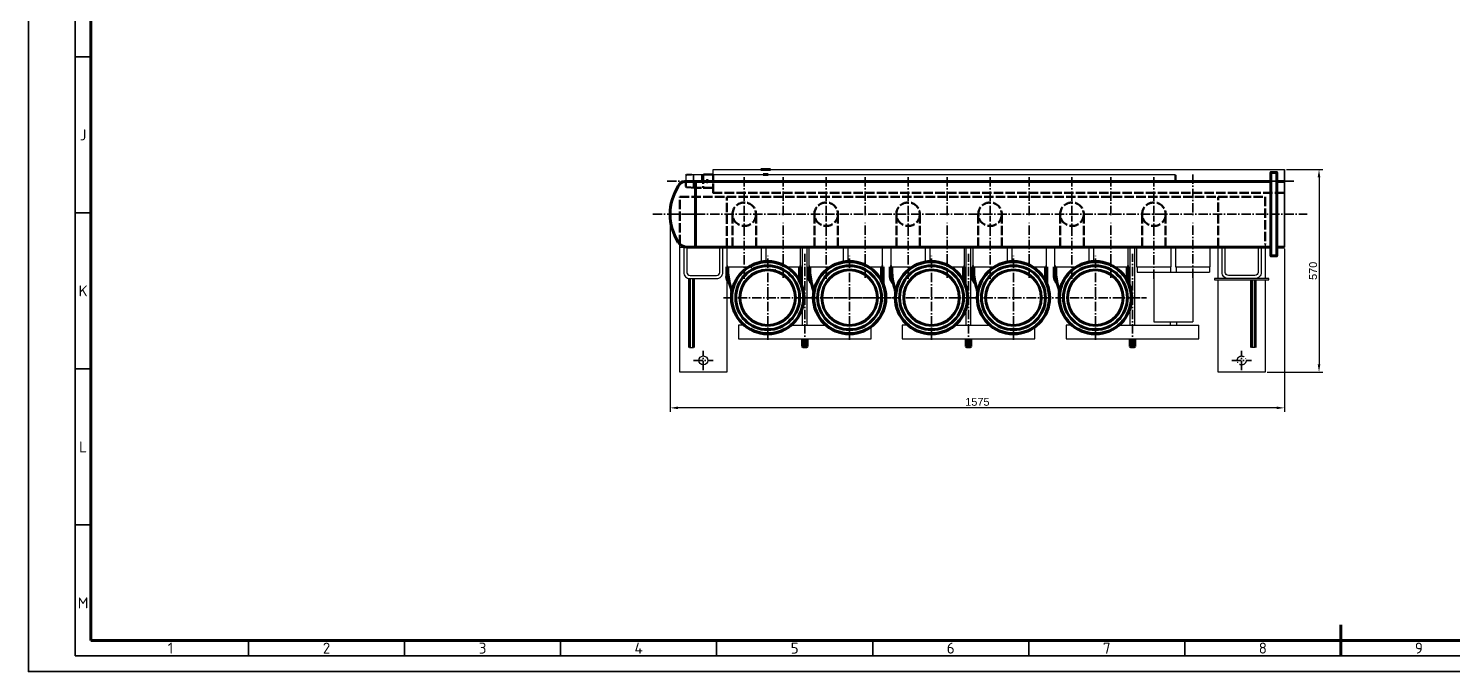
# Model space of a CAD drawing. Header units: millimetres. Extents: x 3186 to 4027, y 1197 to 1791.
# Drawn here: x 3186.3 to 3642.6, y 1197.1 to 1403.2 of the extents above; entities that cross this region are included whole.
import ezdxf

# ---------------------------------------------------------------- set-up
doc = ezdxf.new("R2010")
doc.units = ezdxf.units.MM
doc.header["$LTSCALE"] = 0.25
for name, pattern in [('ACAD_ISO02W100', [15, 12, -3]), ('ACAD_ISO08W100', [36, 24, -3, 6, -3]), ('ACAD_ISO10W100', [18, 12, -3, 0, -3]), ('DASHED', [0.75, 0.5, -0.25])]:
    doc.linetypes.add(name, pattern=pattern)
for name, color, linetype in [('AHL-CON-70', 7, 'Continuous'), ('AHL-DAS-35', 3, 'DASHED'), ('GEOM1', 7, 'Continuous')]:
    doc.layers.add(name, color=color, linetype=linetype)
for name, color, linetype, lineweight in [('Chu cai', 90, 'Continuous', 25), ('Khung dam', 30, 'Continuous', 70), ('Khung nhat', 130, 'Continuous', 35), ('KHUNGMANH', 4, 'Continuous', 35), ('KICH THUOC', 1, 'Continuous', 25), ('M_EQUIP_E3', 3, 'Continuous', 35), ('M_EQUIP_E5', 2, 'ACAD_ISO02W100', 50), ('M_EQUIP_E7', 7, 'Continuous', 70), ('Visible Edges', 7, 'Continuous', 50)]:
    doc.layers.add(name, color=color, linetype=linetype, lineweight=lineweight)
doc.styles.get("Standard").update_dxf_attribs({"font": 'arial.ttf'})
doc.styles.add('style1', font='isocpeur.ttf', dxfattribs={"height": 3.5})
doc.dimstyles.new('ISO 25', dxfattribs={"dimtxt": 2.5, "dimasz": 2.5, "dimexe": 1.25, "dimexo": 0.625, "dimtad": 2, "dimtoh": 1, "dimdec": 0, "dimzin": 0, "dimdsep": 46, "dimtxsty": 'Standard', "dimcen": 2.5, "dimadec": 0, "dimazin": 0, "dimtfac": 1, "dimtdec": 0, "dimtofl": 0, "dimtmove": 0, "dimatfit": 3, "dimfxl": 1, "dimtolj": 1, "dimtzin": 0, "dimarcsym": 0})

# ---------------------------------------------------------------- blocks, each defined once
blk = doc.blocks.new('*D507')
at = {"layer": 'KICH THUOC', "color": 0, "lineweight": -2, "transparency": 16777216}
for p, q in [((3589.41, 1357.99), (3601.07, 1357.99)), ((3599.82, 1355.49), (3599.82, 1295.5)), ((3583.16, 1293), (3601.07, 1293))]:
    blk.add_line(p, q, dxfattribs=at)
at = {"layer": 'KICH THUOC', "color": 0, "transparency": 16777216}
for points in [[(3599.4, 1355.49), (3600.23, 1355.49), (3599.82, 1357.99)], [(3599.4, 1295.5), (3600.23, 1295.5), (3599.82, 1293)]]:
    blk.add_solid(points, dxfattribs=at)
at = {"layer": 'KICH THUOC', "color": 0, "transparency": 16777216, "insert": (3597.92, 1325.49), "char_height": 2.5, "attachment_point": 5, "rotation": 90}
blk.add_mtext('\\A1;570', dxfattribs=at)
blk = doc.blocks.new('*D508')
at = {"layer": 'KICH THUOC', "color": 0, "lineweight": -2, "transparency": 16777216}
for p, q in [((3391.91, 1343), (3391.91, 1280.32)), ((3588.78, 1332.49), (3588.78, 1280.32)), ((3586.28, 1281.57), (3394.41, 1281.57))]:
    blk.add_line(p, q, dxfattribs=at)
at = {"layer": 'KICH THUOC', "color": 0, "transparency": 16777216}
for points in [[(3394.41, 1281.98), (3394.41, 1281.15), (3391.91, 1281.57)], [(3586.28, 1281.98), (3586.28, 1281.15), (3588.78, 1281.57)]]:
    blk.add_solid(points, dxfattribs=at)
at = {"layer": 'KICH THUOC', "color": 0, "transparency": 16777216, "insert": (3490.35, 1283.47), "char_height": 2.5, "attachment_point": 5}
blk.add_mtext('\\A1;1575', dxfattribs=at)

msp = doc.modelspace()

# ---------------------------------------------------------------- linework, layer by layer
at = {"lineweight": 35}
msp.add_lwpolyline([(3588.78, 1333.11), (3588.78, 1357.99)], dxfattribs=at)
at = {"layer": 'AHL-CON-70', "linetype": 'ACAD_ISO02W100', "lineweight": 50}
msp.add_line((3396.91, 1356.04), (3397.1, 1356.24), dxfattribs=at)
at = {"layer": 'AHL-CON-70'}
for p, q in [((3396.91, 1356.04), (3396.91, 1354.15)), ((3395.03, 1333), (3395.03, 1333.11)), ((3582.53, 1333), (3395.03, 1333)), ((3415.82, 1308.02), (3413.78, 1308.02)), ((3413.78, 1308.02), (3413.78, 1303.65)), ((3430.69, 1308.02), (3441.88, 1308.02)), ((3456.28, 1303.65), (3456.28, 1307.5)), ((3466.28, 1308.02), (3466.28, 1303.65)), ((3468.32, 1308.02), (3466.28, 1308.02)), ((3483.19, 1308.02), (3494.57, 1308.02)), ((3483.19, 1308.02), (3494.38, 1308.02)), ((3508.78, 1303.65), (3508.78, 1307.5)), ((3518.78, 1308.02), (3518.78, 1303.65)), ((3520.82, 1308.02), (3518.78, 1308.02)), ((3535.69, 1308.02), (3561.28, 1308.02)), ((3535.69, 1308.02), (3561.28, 1308.02)), ((3561.28, 1303.65), (3561.28, 1308.02)), ((3413.78, 1303.65), (3456.28, 1303.65)), ((3466.28, 1303.65), (3508.78, 1303.65)), ((3518.78, 1303.65), (3561.28, 1303.65))]:
    msp.add_line(p, q, dxfattribs=at)
at = {"layer": 'AHL-CON-70', "linetype": 'Continuous'}
for p, q in [((3398.78, 1356.32), (3399.41, 1356.38)), ((3399.41, 1356.38), (3401.91, 1356.38)), ((3401.91, 1356.38), (3401.91, 1354.15)), ((3401.91, 1356.36), (3421.76, 1356.36)), ((3405.66, 1357.99), (3420.96, 1357.99)), ((3405.66, 1356.36), (3405.66, 1357.99)), ((3423.29, 1356.36), (3553.78, 1356.36)), ((3424.09, 1357.99), (3588.78, 1357.99)), ((3553.78, 1354.15), (3553.78, 1356.36)), ((3553.78, 1356.11), (3554.03, 1356.11)), ((3554.03, 1354.15), (3554.03, 1356.11)), ((3434.28, 1320.25), (3434.28, 1333)), ((3435.78, 1308.02), (3435.78, 1333)), ((3486.78, 1320.25), (3486.78, 1333)), ((3488.28, 1308.02), (3488.28, 1333)), ((3539.28, 1320.25), (3539.28, 1333)), ((3540.78, 1308.02), (3540.78, 1333)), ((3541.6, 1326.75), (3541.6, 1325.05)), ((3541.6, 1325.05), (3552.22, 1325.05)), ((3546.91, 1325.05), (3546.91, 1309.18)), ((3552.22, 1326.75), (3552.22, 1325.05)), ((3552.22, 1325.05), (3564.72, 1325.05)), ((3554.1, 1326.75), (3554.1, 1325.05)), ((3559.41, 1325.05), (3559.41, 1309.18)), ((3564.72, 1326.75), (3564.72, 1325.05)), ((3434.28, 1308.02), (3434.28, 1313.51)), ((3486.78, 1308.02), (3486.78, 1313.51)), ((3539.28, 1308.02), (3539.28, 1313.51)), ((3546.91, 1309.18), (3559.41, 1309.18)), ((3398.16, 1300.91), (3399.41, 1300.91)), ((3579.41, 1300.91), (3578.16, 1300.91))]:
    msp.add_line(p, q, dxfattribs=at)
at = {"layer": 'AHL-CON-70'}
for points in [[(3410.03, 1333), (3410.03, 1293), (3395.03, 1293), (3395.03, 1334)], [(3567.53, 1323), (3567.53, 1333)], [(3582.53, 1334), (3582.53, 1323)], [(3582.53, 1322.63), (3582.53, 1293), (3567.53, 1293), (3567.53, 1322.63)]]:
    msp.add_lwpolyline(points, dxfattribs=at)
for points in [[(3396.28, 1333), (3396.28, 1325, 0.414214), (3398.28, 1323), (3406.78, 1323, 0.414214), (3408.78, 1325), (3408.78, 1333)], [(3397.28, 1333), (3397.28, 1325, 0.414214), (3398.28, 1324), (3406.78, 1324, 0.414214), (3407.78, 1325), (3407.78, 1333)], [(3581.28, 1333), (3581.28, 1325, -0.414214), (3579.28, 1323), (3570.78, 1323, -0.414214), (3568.78, 1325), (3568.78, 1333)], [(3580.28, 1333), (3580.28, 1325, -0.414214), (3579.28, 1324), (3570.78, 1324, -0.414214), (3569.78, 1325), (3569.78, 1333)]]:
    msp.add_lwpolyline(points, format="xyb", dxfattribs=at)
at = {"layer": 'AHL-CON-70', "linetype": 'Continuous'}
for points in [[(3421.22, 1328.34), (3421.22, 1333), (3410.1, 1333), (3410.1, 1326.75), (3417.03, 1326.75)], [(3429.29, 1326.75), (3433.72, 1326.75), (3433.72, 1333), (3422.6, 1333), (3422.6, 1328.49)], [(3447.47, 1328.34), (3447.47, 1333), (3436.35, 1333), (3436.35, 1326.75), (3443.28, 1326.75)], [(3455.54, 1326.75), (3459.97, 1326.75), (3459.97, 1333), (3448.85, 1333), (3448.85, 1328.49)], [(3473.72, 1328.34), (3473.72, 1333), (3462.6, 1333), (3462.6, 1326.75), (3469.53, 1326.75)], [(3481.79, 1326.75), (3486.22, 1326.75), (3486.22, 1333), (3475.1, 1333), (3475.1, 1328.49)], [(3499.97, 1328.34), (3499.97, 1333), (3488.85, 1333), (3488.85, 1326.75), (3495.78, 1326.75)], [(3508.04, 1326.75), (3512.47, 1326.75), (3512.47, 1333), (3501.35, 1333), (3501.35, 1328.49)], [(3526.22, 1328.34), (3526.22, 1333), (3515.1, 1333), (3515.1, 1326.75), (3522.03, 1326.75)], [(3534.29, 1326.75), (3538.72, 1326.75), (3538.72, 1333), (3527.6, 1333), (3527.6, 1328.49)], [(3552.47, 1326.75), (3552.47, 1333), (3541.35, 1333), (3541.35, 1326.75), (3552.47, 1326.75)], [(3553.85, 1326.75), (3564.97, 1326.75), (3564.97, 1333), (3553.85, 1333), (3553.85, 1326.75)]]:
    msp.add_lwpolyline(points, dxfattribs=at)
msp.add_lwpolyline([(3566.28, 1322.63), (3583.78, 1322.63), (3583.78, 1323), (3566.28, 1323)], close=True, dxfattribs=at)
at = {"layer": 'AHL-CON-70', "color": 2, "linetype": 'ACAD_ISO02W100', "lineweight": 50}
msp.add_circle((3403.78, 1354.22), 0.375, dxfattribs=at)
at = {"layer": 'AHL-CON-70'}
msp.add_circle((3402.53, 1296.75), 1.44, dxfattribs=at)
at = {"layer": 'AHL-CON-70', "linetype": 'ACAD_ISO10W100'}
msp.add_circle((3575.03, 1296.75), 1.44, dxfattribs=at)
at = {"layer": 'AHL-DAS-35', "color": 3, "linetype": 'DASHED'}
for p in [(3417.88, 1326.5), (3419.94, 1326.5), (3423.8, 1325.57), (3425.56, 1325.84), (3425.56, 1325.84), (3426.94, 1324.72), (3479.44, 1324.72), (3505.69, 1324.72)]:
    msp.add_point(p, dxfattribs=at)
at = {"layer": 'GEOM1', "color": 7, "linetype": 'Continuous'}
for p, q in [((3552.13, 1309.18), (3552.13, 1308.02)), ((3554.19, 1309.18), (3554.19, 1308.02))]:
    msp.add_line(p, q, dxfattribs=at)
at = {"layer": 'Khung dam'}
msp.add_line((3606.81, 1202.06), (3606.81, 1212.06), dxfattribs=at)
msp.add_lwpolyline([(3206.31, 1207.06), (4017.31, 1207.06), (4017.31, 1781.06), (3206.31, 1781.06)], close=True, dxfattribs=at)
at = {"layer": 'Khung nhat'}
for points in [[(3186.31, 1791.06), (4027.31, 1791.06), (4027.31, 1197.06), (3186.31, 1197.06)], [(3201.31, 1202.06), (4022.31, 1202.06), (4022.31, 1786.06), (3201.31, 1786.06)]]:
    msp.add_lwpolyline(points, close=True, dxfattribs=at)
at = {"layer": 'KHUNGMANH'}
for p, q in [((3201.31, 1394.06), (3206.31, 1394.06)), ((3201.31, 1344.06), (3206.31, 1344.06)), ((3201.31, 1294.06), (3206.31, 1294.06)), ((3201.31, 1244.06), (3206.31, 1244.06)), ((3256.81, 1202.06), (3256.81, 1207.06)), ((3306.81, 1202.06), (3306.81, 1207.06)), ((3356.81, 1202.06), (3356.81, 1207.06)), ((3406.81, 1202.06), (3406.81, 1207.06)), ((3456.81, 1202.06), (3456.81, 1207.06)), ((3506.81, 1202.06), (3506.81, 1207.06)), ((3556.81, 1202.06), (3556.81, 1207.06))]:
    msp.add_line(p, q, dxfattribs=at)
at = {"layer": 'M_EQUIP_E3', "linetype": 'Continuous', "lineweight": 35}
msp.add_line((3399.41, 1356.38), (3399.41, 1352.16), dxfattribs=at)
at = {"layer": 'M_EQUIP_E3', "color": 3, "linetype": 'ACAD_ISO10W100', "lineweight": 35}
for p, q in [((3415.66, 1355.49), (3415.66, 1343)), ((3428.16, 1355.49), (3428.16, 1343)), ((3441.91, 1355.49), (3441.91, 1343)), ((3454.41, 1355.49), (3454.41, 1343)), ((3468.16, 1355.49), (3468.16, 1343)), ((3480.66, 1355.49), (3480.66, 1343)), ((3494.41, 1355.49), (3494.41, 1343)), ((3506.91, 1355.49), (3506.91, 1343)), ((3520.66, 1355.49), (3520.66, 1343)), ((3533.16, 1355.49), (3533.16, 1343)), ((3546.91, 1355.49), (3546.91, 1343)), ((3559.41, 1356.4), (3559.41, 1343)), ((3390.91, 1354.25), (3592.13, 1354.25)), ((3386.35, 1343.63), (3596.03, 1343.63)), ((3415.66, 1322.9), (3415.66, 1343)), ((3441.91, 1322.9), (3441.91, 1343)), ((3468.16, 1322.9), (3468.16, 1343)), ((3494.41, 1322.9), (3494.41, 1343)), ((3520.66, 1322.9), (3520.66, 1343)), ((3546.91, 1322.9), (3546.91, 1343)), ((3428.16, 1323.26), (3428.16, 1340.91)), ((3454.41, 1323.26), (3454.41, 1340.91)), ((3480.66, 1323.26), (3480.66, 1340.91)), ((3506.91, 1323.26), (3506.91, 1340.91)), ((3533.16, 1323.26), (3533.16, 1340.91)), ((3559.41, 1323.26), (3559.41, 1340.91)), ((3423.16, 1303.4), (3423.16, 1330.25)), ((3435.03, 1300.81), (3435.03, 1330.89)), ((3449.41, 1303.4), (3449.41, 1330.25)), ((3475.66, 1303.4), (3475.66, 1330.25)), ((3487.53, 1300.81), (3487.53, 1330.89)), ((3501.91, 1303.4), (3501.91, 1330.25)), ((3528.16, 1303.4), (3528.16, 1330.25)), ((3540.03, 1300.81), (3540.03, 1330.89)), ((3408.99, 1316.88), (3463.81, 1316.88)), ((3435.24, 1316.88), (3490.06, 1316.88)), ((3487.74, 1316.88), (3544.51, 1316.88)), ((3399.41, 1296.75), (3405.66, 1296.75)), ((3402.53, 1293.63), (3402.53, 1299.88)), ((3571.91, 1296.75), (3578.16, 1296.75)), ((3575.03, 1293.63), (3575.03, 1299.88))]:
    msp.add_line(p, q, dxfattribs=at)
at = {"layer": 'M_EQUIP_E3', "linetype": 'ACAD_ISO08W100', "lineweight": 35}
msp.add_line((3401.92, 1343.63), (3392.48, 1343.63), dxfattribs=at)
at = {"layer": 'M_EQUIP_E3', "color": 3, "linetype": 'ACAD_ISO08W100', "lineweight": 35}
msp.add_line((3540.24, 1316.88), (3542.56, 1316.88), dxfattribs=at)
at = {"layer": 'M_EQUIP_E3', "color": 3, "linetype": 'Continuous', "lineweight": 35}
for p, q in [((3434.41, 1301.13), (3434.41, 1303.65)), ((3435.66, 1301.13), (3435.66, 1303.65)), ((3486.91, 1301.13), (3486.91, 1303.65)), ((3488.16, 1301.13), (3488.16, 1303.65)), ((3539.41, 1301.13), (3539.41, 1303.65)), ((3540.66, 1301.13), (3540.66, 1303.65))]:
    msp.add_line(p, q, dxfattribs=at)
at = {"layer": 'M_EQUIP_E5', "color": 2, "linetype": 'ACAD_ISO02W100', "lineweight": 50}
for p, q in [((3405.65, 1356.34), (3402.53, 1356.34)), ((3402.53, 1356.34), (3402.53, 1352.09)), ((3405.66, 1350.45), (3405.66, 1356.36)), ((3396.91, 1352.47), (3397.1, 1352.27)), ((3397.1, 1352.27), (3400.03, 1352.13)), ((3400.03, 1352.13), (3401.91, 1352.13)), ((3402.53, 1352.09), (3405.65, 1352.09)), ((3395.03, 1349.25), (3567.53, 1349.25)), ((3405.63, 1350.45), (3588.78, 1350.45)), ((3411.89, 1343.63), (3411.89, 1333.11)), ((3419.43, 1343.63), (3419.43, 1333.11)), ((3438.14, 1343.63), (3438.14, 1333.11)), ((3445.68, 1343.63), (3445.68, 1333.11)), ((3464.39, 1343.63), (3464.39, 1333.11)), ((3471.93, 1343.63), (3471.93, 1333.11)), ((3490.64, 1343.63), (3490.64, 1333.11)), ((3498.18, 1343.63), (3498.18, 1333.11)), ((3516.89, 1343.63), (3516.89, 1333.11)), ((3524.43, 1343.63), (3524.43, 1333.11)), ((3543.14, 1343.63), (3543.14, 1333.11)), ((3550.68, 1343.63), (3550.68, 1333.11))]:
    msp.add_line(p, q, dxfattribs=at)
at = {"layer": 'M_EQUIP_E5'}
for p, q in [((3396.92, 1352.47), (3396.91, 1354.15)), ((3395.03, 1334), (3395.03, 1349.25)), ((3410.1, 1333), (3410.1, 1349.25))]:
    msp.add_line(p, q, dxfattribs=at)
at = {"layer": 'M_EQUIP_E5', "linetype": 'ACAD_ISO02W100'}
msp.add_line((3409.94, 1326.75), (3409.94, 1323.75), dxfattribs=at)
at = {"layer": 'M_EQUIP_E5', "color": 2, "linetype": 'ACAD_ISO02W100', "lineweight": 50}
msp.add_lwpolyline([(3567.53, 1333.11), (3567.53, 1349.25), (3582.53, 1349.25), (3582.53, 1334)], dxfattribs=at)
for centre in [(3415.66, 1343.63), (3441.91, 1343.63), (3468.16, 1343.63), (3494.41, 1343.63), (3520.66, 1343.63), (3546.91, 1343.63)]:
    msp.add_circle(centre, 3.77, dxfattribs=at)
at = {"layer": 'M_EQUIP_E7'}
for p, q in [((3420.96, 1357.99), (3424.09, 1357.99)), ((3421.76, 1356.36), (3423.29, 1356.36))]:
    msp.add_line(p, q, dxfattribs=at)
at = {"layer": 'M_EQUIP_E7', "color": 7, "linetype": 'Continuous', "lineweight": 70}
for p, q in [((3584.41, 1354.15), (3396.64, 1354.15)), ((3588.78, 1354.15), (3586.28, 1354.15)), ((3584.41, 1333.11), (3400.03, 1333.11)), ((3588.78, 1333.11), (3586.28, 1333.11)), ((3398.16, 1300.91), (3398.16, 1323)), ((3399.41, 1300.91), (3399.41, 1323)), ((3578.16, 1300.91), (3578.16, 1322.63)), ((3579.41, 1300.91), (3579.41, 1322.63)), ((3434.28, 1303.65), (3434.28, 1301.25)), ((3434.28, 1301.25), (3434.41, 1301.13)), ((3434.28, 1301.25), (3435.78, 1301.25)), ((3434.28, 1301.25), (3434.41, 1301.13)), ((3435.66, 1301.13), (3434.41, 1301.13)), ((3435.66, 1301.13), (3434.41, 1301.13)), ((3435.78, 1301.25), (3435.66, 1301.13)), ((3435.66, 1301.13), (3435.78, 1301.25)), ((3435.78, 1303.65), (3435.78, 1301.25)), ((3486.78, 1303.65), (3486.78, 1301.25)), ((3486.78, 1301.25), (3486.91, 1301.13)), ((3486.78, 1301.25), (3488.28, 1301.25)), ((3486.78, 1301.25), (3486.91, 1301.13)), ((3488.16, 1301.13), (3486.91, 1301.13)), ((3488.16, 1301.13), (3486.91, 1301.13)), ((3488.16, 1301.13), (3488.28, 1301.25)), ((3488.28, 1301.25), (3488.16, 1301.13)), ((3488.28, 1303.65), (3488.28, 1301.25)), ((3539.28, 1303.65), (3539.28, 1301.25)), ((3539.28, 1301.25), (3539.41, 1301.13)), ((3539.28, 1301.25), (3540.78, 1301.25)), ((3539.28, 1301.25), (3539.41, 1301.13)), ((3540.66, 1301.13), (3539.41, 1301.13)), ((3540.66, 1301.13), (3539.41, 1301.13)), ((3540.66, 1301.13), (3540.78, 1301.25)), ((3540.78, 1301.25), (3540.66, 1301.13)), ((3540.78, 1303.65), (3540.78, 1301.25))]:
    msp.add_line(p, q, dxfattribs=at)
at = {"layer": 'M_EQUIP_E7', "linetype": 'Continuous', "lineweight": 70}
for p, q in [((3400.03, 1354.15), (3400.03, 1333.11)), ((3401.91, 1333.11), (3397.27, 1333.11)), ((3549.4, 1333.11), (3551.9, 1333.11))]:
    msp.add_line(p, q, dxfattribs=at)
at = {"layer": 'M_EQUIP_E7', "linetype": 'Continuous'}
for p, q in [((3410.44, 1326.75), (3409.94, 1326.75)), ((3410.44, 1324.76), (3410.44, 1326.75)), ((3433.38, 1324.33), (3433.28, 1322.59)), ((3433.38, 1324.33), (3433.38, 1326.75)), ((3433.38, 1326.75), (3433.88, 1326.75)), ((3433.88, 1326.75), (3433.88, 1321.38)), ((3436.69, 1326.75), (3436.19, 1326.75)), ((3436.19, 1326.75), (3436.19, 1323.75)), ((3436.69, 1324.76), (3436.69, 1326.75)), ((3459.63, 1324.33), (3459.53, 1322.59)), ((3459.63, 1326.75), (3460.13, 1326.75)), ((3459.63, 1324.33), (3459.63, 1326.75)), ((3460.13, 1326.75), (3460.13, 1321.38)), ((3462.44, 1326.75), (3462.44, 1323.75)), ((3462.94, 1326.75), (3462.44, 1326.75)), ((3462.94, 1324.76), (3462.94, 1326.75)), ((3485.88, 1324.33), (3485.78, 1322.59)), ((3485.88, 1324.33), (3485.88, 1326.75)), ((3485.88, 1326.75), (3486.38, 1326.75)), ((3486.38, 1326.75), (3486.38, 1321.38)), ((3488.69, 1326.75), (3488.69, 1323.75)), ((3489.19, 1326.75), (3488.69, 1326.75)), ((3489.19, 1324.76), (3489.19, 1326.75)), ((3512.13, 1324.33), (3512.03, 1322.59)), ((3512.13, 1324.33), (3512.13, 1326.75)), ((3512.13, 1326.75), (3512.63, 1326.75)), ((3512.63, 1326.75), (3512.63, 1321.38)), ((3514.94, 1326.75), (3514.94, 1323.75)), ((3515.44, 1326.75), (3514.94, 1326.75)), ((3515.44, 1324.76), (3515.44, 1326.75)), ((3538.38, 1324.33), (3538.28, 1322.59)), ((3538.38, 1324.33), (3538.38, 1326.75)), ((3538.38, 1326.75), (3538.88, 1326.75)), ((3538.88, 1326.75), (3538.88, 1321.38)), ((3411.53, 1319.53), (3411.55, 1319.02)), ((3437.78, 1319.53), (3437.8, 1319.02)), ((3464.03, 1319.53), (3464.05, 1319.02)), ((3490.28, 1319.53), (3490.3, 1319.02)), ((3516.53, 1319.53), (3516.55, 1319.02))]:
    msp.add_line(p, q, dxfattribs=at)
at = {"layer": 'M_EQUIP_E7', "linetype": 'Continuous', "lineweight": 70}
for points in [[(3586.28, 1343.63), (3586.28, 1357.01), (3584.41, 1357.01), (3584.41, 1343.63)], [(3586.28, 1343.63), (3586.28, 1330.26), (3584.41, 1330.26), (3584.41, 1343.63)]]:
    msp.add_lwpolyline(points, dxfattribs=at)
at = {"layer": 'M_EQUIP_E7', "color": 7, "linetype": 'Continuous', "lineweight": 70}
for centre, radius in [((3423.16, 1316.88), 11.62), ((3423.16, 1316.88), 11.5), ((3449.41, 1316.88), 11.62), ((3449.41, 1316.88), 11.5), ((3475.66, 1316.88), 11.62), ((3475.66, 1316.88), 11.5), ((3501.91, 1316.88), 11.62), ((3501.91, 1316.88), 11.5), ((3528.16, 1316.88), 11.62), ((3528.16, 1316.88), 11.5), ((3423.16, 1316.88), 10.25), ((3423.16, 1316.88), 8.91), ((3449.41, 1316.88), 10.25), ((3449.41, 1316.88), 8.91), ((3475.66, 1316.88), 10.25), ((3475.66, 1316.88), 8.91), ((3501.91, 1316.88), 10.25), ((3501.91, 1316.88), 8.91), ((3528.16, 1316.88), 10.25), ((3528.16, 1316.88), 8.91)]:
    msp.add_circle(centre, radius, dxfattribs=at)
at = {"layer": 'M_EQUIP_E7', "linetype": 'Continuous', "lineweight": 70}
for centre, radius, start, end in [((3408.74, 1343.63), 16.83, 147.5901, 212.4099), ((3396.68, 1351.86), 2.29, 91.1002, 159.835), ((3397.27, 1336.35), 3.24, 212.4099, 270)]:
    msp.add_arc(centre, radius, start, end, dxfattribs=at)
at = {"layer": 'M_EQUIP_E7', "linetype": 'Continuous'}
for centre, radius, start, end in [((3414.16, 1324.08), 4.23, 184.4736, 221.9633), ((3430.57, 1326.22), 20.18, 184.1483, 199.3348), ((3440.41, 1324.08), 4.23, 184.4736, 221.9633), ((3456.82, 1326.22), 20.18, 184.1483, 199.3348), ((3466.66, 1324.08), 4.23, 184.4736, 221.9633), ((3483.07, 1326.22), 20.18, 184.1483, 199.3348), ((3492.91, 1324.08), 4.23, 184.4736, 221.9633), ((3509.32, 1326.22), 20.18, 184.1483, 199.3348), ((3519.16, 1324.08), 4.23, 184.4736, 221.9633), ((3535.57, 1326.22), 20.18, 184.1483, 199.3348), ((3440.11, 1330.09), 30.47, 200.2767, 201.3453), ((3430.85, 1325.72), 20.43, 199.1447, 200.1805), ((3466.36, 1330.09), 30.47, 200.2767, 201.3453), ((3457.1, 1325.72), 20.43, 199.1447, 200.1805), ((3492.61, 1330.09), 30.47, 200.2767, 201.3453), ((3483.35, 1325.72), 20.43, 199.1447, 200.1805), ((3518.86, 1330.09), 30.47, 200.2767, 201.3453), ((3509.6, 1325.72), 20.43, 199.1447, 200.1805), ((3545.11, 1330.09), 30.47, 200.2767, 201.3453), ((3535.85, 1325.72), 20.43, 199.1447, 200.1805)]:
    msp.add_arc(centre, radius, start, end, dxfattribs=at)
at = {"layer": 'Visible Edges'}
msp.add_line((3397.1, 1356.24), (3398.78, 1356.32), dxfattribs=at)

# ---------------------------------------------------------------- texts
at = {"layer": 'Chu cai', "char_height": 3.5, "attachment_point": 5, "style": 'style1'}
for s, width, insert in [('J', 5, (3203.81, 1369.06)), ('K', 5, (3203.81, 1319.06)), ('L', 5, (3203.81, 1269.06)), ('M', 5, (3203.81, 1219.06)), ('1', 50, (3231.81, 1204.56)), ('2', 50, (3281.81, 1204.56)), ('3', 50, (3331.81, 1204.56)), ('4', 50, (3381.81, 1204.56)), ('5', 50, (3431.81, 1204.56)), ('6', 50, (3481.81, 1204.56)), ('7', 50, (3531.81, 1204.56)), ('8', 50, (3581.81, 1204.56)), ('9', 50, (3631.81, 1204.56))]:
    msp.add_mtext_dynamic_manual_height_columns(s, width=width, gutter_width=12.5, heights=[0], dxfattribs=dict(at, insert=insert))

# ---------------------------------------------------------------- dimensions: what is measured, and where the dimension line sits
at = {"layer": 'KICH THUOC'}
dim = msp.add_linear_dim(base=(3599.82, 1293), p1=(3588.78, 1357.99), p2=(3582.53, 1293), angle=90, text='570', dimstyle='ISO 25', override={"dimtad": 1, "dimtoh": 0, "dimlfac": 8}, dxfattribs=at)
dim.commit()
dim.dimension.update_dxf_attribs({"geometry": '*D507', "text_midpoint": (3597.92, 1325.49)})
dim = msp.add_linear_dim(base=(3391.91, 1281.57), p1=(3588.78, 1333.11), p2=(3391.91, 1343.63), dimstyle='ISO 25', override={"dimtad": 1, "dimtoh": 0, "dimlfac": 8}, dxfattribs=at)
dim.commit()
dim.dimension.update_dxf_attribs({"geometry": '*D508', "text_midpoint": (3490.35, 1283.47)})

doc.saveas('drawing.dxf')
